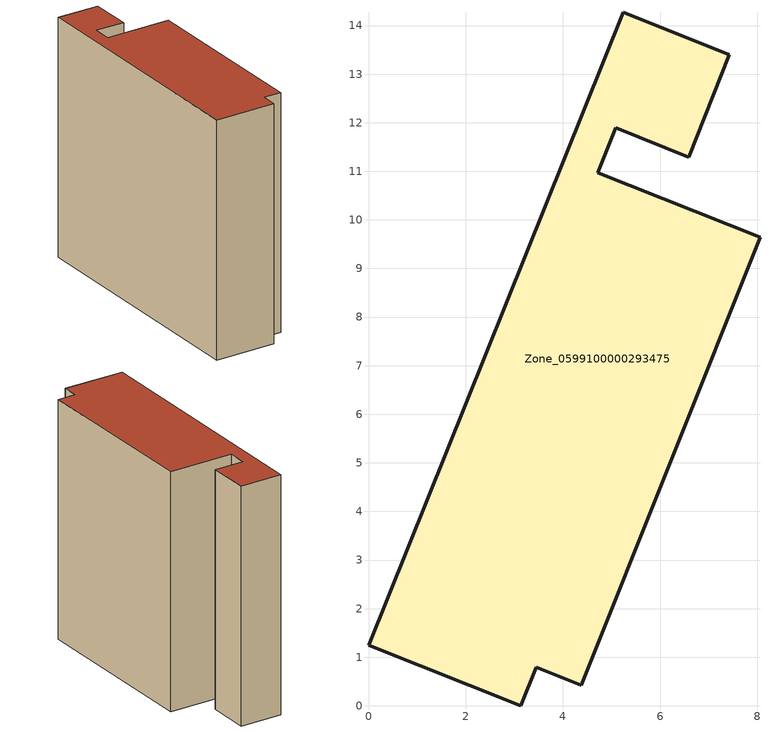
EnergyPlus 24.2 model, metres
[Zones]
Zone_0599100000293475
 floor ground (C_G): 5.09,11.89 4.72,10.97 8.06,9.64 4.38,0.42 3.45,0.79 3.14,0 0,1.25 5.24,14.27 7.43,13.4 6.59,11.29 z2.46
 wall outside (C_F): 4.72,10.97 5.09,11.89 6.59,11.29 7.43,13.4 5.24,14.27 0,1.25 3.14,0 3.45,0.79 4.38,0.42 8.06,9.64 4.72,10.97 z2.46:15.49
 roof outside (C_R): 7.43,13.4 5.24,14.27 0,1.25 3.14,0 3.45,0.79 4.38,0.42 8.06,9.64 4.72,10.97 5.09,11.89 6.59,11.29 z15.49
[BUILDING]
Pand.0599100000293475: North Axis=0; Terrain=City; Loads Convergence Tolerance Value=0.04; Temperature Convergence Tolerance Value=0.4; Solar Distribution=FullExterior; Maximum Number of Warmup Days=25; Minimum Number of Warmup Days=1
[Site:Location]
Rotterdam.The.Hague.AP_ZH_NLD Design_Conditions: Latitude=51.96; Longitude=4.45; Time Zone=1; Elevation=-4.5
[SITE:GROUNDTEMPERATURE:BUILDINGSURFACE]
18, 18, 18, 18, 18, 18, 18, 18, 18, 18, 18, 18
[MATERIAL] Thermal Absorptance=0.9; Solar Absorptance=0.7; Visible Absorptance=0.7
Name | Roughness | Thickness | Conductivity | Density | Specific Heat
G.TI.1975-1991 | MediumSmooth | 0.15 | 0.288461 | 540 | 1210
F.TI.1975-1991 | Rough | 0.3 | 0.230769 | 1920 | 840
R.TI.1975-1991 | MediumRough | 0.2 | 0.153846 | 1500 | 1000
[CONSTRUCTION]
C_G: G.TI.1975-1991
C_F: F.TI.1975-1991
C_R: R.TI.1975-1991
[ZONE]
Zone_0599100000293475: Type=1; Multiplier=1; Ceiling Height=Autocalculate; Volume=Autocalculate; Floor Area=autocalculate; Part of Total Floor Area=Yes
[ZONEINFILTRATION:DESIGNFLOWRATE]
Infil_Zone_0599100000293475: Zone or ZoneList or Space or SpaceList=Zone_0599100000293475; Schedule=AlwaysOn; Design Flow Rate Calculation Method=Flow/Area; Flow Rate per Floor Area=0.003; Constant Term Coefficient=1; Temperature Term Coefficient=0; Velocity Term Coefficient=0; Velocity Squared Term Coefficient=0
[HVACTEMPLATE:ZONE:IDEALLOADSAIRSYSTEM]
Zone_0599100000293475: Maximum Heating Supply Air Temperature=50; Minimum Cooling Supply Air Temperature=13; Maximum Heating Supply Air Humidity Ratio=0.0156; Minimum Cooling Supply Air Humidity Ratio=0.0077; Heating Limit=NoLimit; Cooling Limit=NoLimit; Dehumidification Control Type=ConstantSensibleHeatRatio; Cooling Sensible Heat Ratio=0.7; Dehumidification Setpoint=60; Humidification Control Type=None; Humidification Setpoint=30; Outdoor Air Method=None; Outdoor Air Flow Rate per Person=0.00944; Outdoor Air Flow Rate per Zone Floor Area=0; Outdoor Air Flow Rate per Zone=0; Demand Controlled Ventilation Type=None; Outdoor Air Economizer Type=NoEconomizer; Heat Recovery Type=None; Sensible Heat Recovery Effectiveness=0.7; Latent Heat Recovery Effectiveness=0.65
[ZONECONTROL:THERMOSTAT]
ThermostatControl_Zone_0599100000293475: Zone or ZoneList=Zone_0599100000293475; Control Type Schedule=DualSetpointControlType; Control 1=Thermostat_Zone_0599100000293475; Temperature Difference Between Cutout And Setpoint=0
[THERMOSTATSETPOINT:DUALSETPOINT]
Thermostat_Zone_0599100000293475: Heating Setpoint Temperature Schedule=HeatingSetpoint_Zone_0599100000293475; Cooling Setpoint Temperature Schedule=CoolingSetpoint_Zone_0599100000293475
[SCHEDULE:COMPACT]
HeatingSetpoint_Zone_0599100000293475: Through: 12/31, For: AllDays, Until: 24:00, 21
CoolingSetpoint_Zone_0599100000293475: Through: 12/31, For: AllDays, Until: 24:00, 24
DualSetpointControlType: Through: 12/31, For: AllDays, Until: 24:00, 4
AlwaysOn: Through: 12/31, For: AllDays, Until: 24:00, 1
